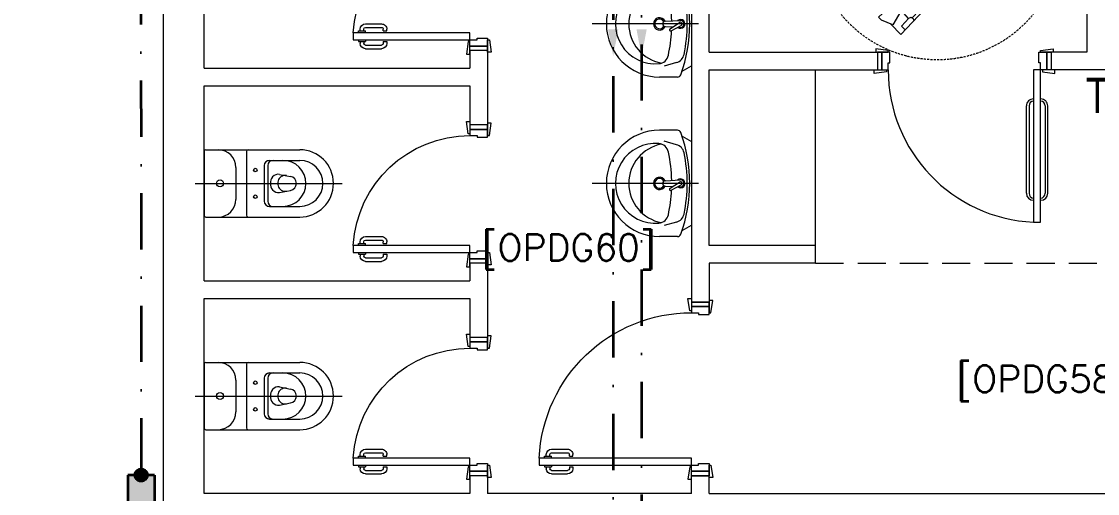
# Model space of a CAD drawing. Header units: inches. Extents: x -12418 to 57169, y -29325 to 19878.
# Drawn here: x 4428 to 10499, y 3883 to 6546 of the extents above; entities that cross this region are included whole.
import ezdxf
from ezdxf import colors
from ezdxf.entities.mleader import LeaderData, LeaderLine
from ezdxf.math import Vec2, Vec3

# ---------------------------------------------------------------- set-up
doc = ezdxf.new("R2010")
doc.units = ezdxf.units.IN
doc.header["$LTSCALE"] = 25
doc.header["$MEASUREMENT"] = 0
for name, pattern in [('00-Ground Floor$0$HIDDEN', [9.525, 6.35, -3.175]), ('00-Ground Floor$0$TRATTEGGIATA', [0.75, 0.5, -0.25]), ('DASHDOT', [25.4, 12.7, -6.35, 0, -6.35]), ('HIDDEN', [9.525, 6.35, -3.175])]:
    doc.linetypes.add(name, pattern=pattern)
doc.layers.get('0').update_dxf_attribs({"color": 8})
for name, color, linetype, lineweight in [('00-Ground Floor$0$72_EGR_BASE_TEXT', 252, 'Continuous', 5), ('00-Ground Floor$0$LOADING', 253, 'Continuous', 5), ('00-Ground Floor$0$Proj', 251, 'Continuous', 5), ('00-Ground Floor$0$SANIT', 250, 'Continuous', 5), ('00-Ground Floor$0$Walls', 251, 'Continuous', 5), ('00-Ground Floor$0$Wooden Joinery', 251, 'Continuous', 5), ('E-LITE-CIRC @ 100', 6, 'Continuous', 25), ('E-LITE-CLNG-CNDT', 6, 'DASHDOT', 35), ('E-POWR-CLNG-CNDT', 6, 'DASHDOT', 35), ('E-POWR-FLOR-CNDT', 6, 'HIDDEN', 25), ('E-POWR-FLOR-CNDT @ 100', 6, 'HIDDEN', 25), ('T-CABL-TRAY', 60, 'Continuous', 35)]:
    doc.layers.add(name, color=color, linetype=linetype, lineweight=lineweight)
doc.styles.add('00-Ground Floor$0$SIMPLEX', font='SIMPLEX.shx', dxfattribs={"height": 150})
doc.styles.add('DC_Simplex', font='SIMPLEX.shx', dxfattribs={"width": 0.7})

# ---------------------------------------------------------------- blocks, each defined once
blk = doc.blocks.new('00-Ground Floor$0$A$C72370EFE')
at = {"layer": '00-Ground Floor$0$Wooden Joinery'}
for p, q in [((-0.01, -0.04), (-0.02, -0.04)), ((-0.01, -0.06), (-0.02, -0.06)), ((-0.01, -0.03), (-0.01, -0.07)), ((0, -0.03), (-0.01, -0.03)), ((0.04, -0.03), (0.05, -0.03)), ((0.05, -0.03), (0.05, -0.07)), ((0.05, -0.04), (0.06, -0.04)), ((0.05, -0.06), (0.06, -0.06)), ((-0.05, -0.07), (-0.05, -0.16)), ((-0.03, -0.07), (-0.03, -0.16)), ((0, -0.07), (-0.01, -0.07)), ((0.04, -0.07), (0.05, -0.07)), ((0.07, -0.07), (0.07, -0.16)), ((0.09, -0.07), (0.09, -0.16)), ((-0.01, -0.17), (-0.02, -0.17)), ((-0.01, -0.17), (-0.01, -0.19)), ((0.05, -0.17), (0.06, -0.17)), ((0.05, -0.17), (0.05, -0.19)), ((-0.01, -0.19), (-0.02, -0.19)), ((0.05, -0.19), (0.06, -0.19))]:
    blk.add_line(p, q, dxfattribs=at)
for centre, radius, start, end in [((-0.02, -0.07), 0.03, 90, 180), ((-0.02, -0.07), 0.01, 90, 180), ((0.06, -0.07), 0.03, 0, 90), ((0.06, -0.07), 0.01, 0, 90), ((-0.02, -0.16), 0.03, 180, 270), ((-0.02, -0.16), 0.01, 180, 270), ((0.06, -0.16), 0.01, 270, 0), ((0.06, -0.16), 0.03, 270, 0)]:
    blk.add_arc(centre, radius, start, end, dxfattribs=at)
blk = doc.blocks.new('00-Ground Floor$0$A$C5DAD61B4')
at = {"layer": '00-Ground Floor$0$Wooden Joinery'}
for points in [[(80, 959.1), (80, 969.1), (10, 979.1), (10, 959.1)], [(940, 959.1), (940, 969.1), (1010, 979.1), (1010, 959.1)], [(70, 859.1), (70, 849.1), (0, 839.1), (0, 859.1)], [(120, 859.1), (120, 0), (80, 0), (80, 859.1)], [(950, 859.1), (950, 849.1), (1020, 839.1), (1020, 859.1)]]:
    blk.add_lwpolyline(points, close=True, dxfattribs=at)
for points in [[(45, 859.1), (45, 959.1), (20, 959.1), (20, 859.1), (45, 859.1)], [(45, 859.1), (80, 859.1), (80, 899.1), (90, 899.1), (90, 959.1), (45, 959.1), (45, 859.1)], [(975, 859.1), (940, 859.1), (940, 899.1), (930, 899.1), (930, 959.1), (975, 959.1), (975, 859.1)], [(975, 859.1), (975, 959.1), (1000, 959.1), (1000, 859.1), (975, 859.1)]]:
    blk.add_lwpolyline(points, dxfattribs=at)
blk.add_arc((80, 859.1), 860, 272.66603, 0, dxfattribs=at)
at = {"layer": '00-Ground Floor$0$Wooden Joinery', "xscale": 999.9999999998854, "yscale": 999.9999999998854, "zscale": 999.9999999998854, "rotation": 180}
blk.add_blockref('00-Ground Floor$0$A$C72370EFE', (120, 0), dxfattribs=at)
blk = doc.blocks.new('00-Ground Floor$0$A$C268A7CF0')
at = {"layer": '00-Ground Floor$0$Wooden Joinery'}
for points in [[(80, 758.8), (80, 768.8), (10, 778.8), (10, 758.8)], [(740, 758.8), (740, 768.8), (810, 778.8), (810, 758.8)], [(70, 658.8), (70, 648.8), (0, 638.8), (0, 658.8)], [(120, 658.8), (120, 0), (80, 0), (80, 658.8)], [(750, 658.8), (750, 648.8), (820, 638.8), (820, 658.8)]]:
    blk.add_lwpolyline(points, close=True, dxfattribs=at)
for points in [[(45, 658.8), (45, 758.8), (20, 758.8), (20, 658.8), (45, 658.8)], [(45, 658.8), (80, 658.8), (80, 698.8), (90, 698.8), (90, 758.8), (45, 758.8), (45, 658.8)], [(775, 658.8), (740, 658.8), (740, 698.8), (730, 698.8), (730, 758.8), (775, 758.8), (775, 658.8)], [(775, 658.8), (775, 758.8), (800, 758.8), (800, 658.8), (775, 658.8)]]:
    blk.add_lwpolyline(points, dxfattribs=at)
blk.add_arc((80, 658.8), 660, 273.4748, 0, dxfattribs=at)
at = {"layer": '00-Ground Floor$0$Wooden Joinery', "xscale": 999.9999999998854, "yscale": 999.9999999998854, "zscale": 999.9999999998854, "rotation": 180}
blk.add_blockref('00-Ground Floor$0$A$C72370EFE', (120, 0), dxfattribs=at)
blk = doc.blocks.new('00-Ground Floor$0$WC manta')
at = {"layer": '00-Ground Floor$0$SANIT'}
for p, q in [((-0.12, 0.19), (0.41, 0.19)), ((-0.13, 0.18), (-0.13, -0.18)), ((0.109, 0.18), (0.109, -0.18)), ((0.239, 0.13), (0.41, 0.13)), ((0.05, 0.09), (0.05, -0.09)), ((0.209, 0.1), (0.209, -0.1)), ((0.229, 0.1), (0.229, -0.1)), ((-0.18, 0), (0.65, 0)), ((0.2955, 0.051), (0.3581, 0.0393)), ((0.2955, -0.051), (0.3581, -0.0393)), ((0.239, -0.13), (0.41, -0.13)), ((-0.12, -0.19), (0.41, -0.19))]:
    blk.add_line(p, q, dxfattribs=at)
for centre, radius in [((0.159, 0.0752), 0.01), ((-0.04, 0), 0.02), ((0.159, -0.0753), 0.01)]:
    blk.add_circle(centre, radius, dxfattribs=at)
for centre, radius, start, end in [((-0.12, 0.18), 0.01, 90, 180), ((-0.05, 0.09), 0.1, 0, 90), ((0.119, 0.18), 0.01, 90, 180), ((0.41, 0), 0.19, 270, 90), ((0.239, 0.1), 0.03, 90, 180), ((0.259, 0.1), 0.03, 90, 180), ((0.3147, 0), 0.13, 270, 90), ((0.41, 0), 0.13, 270, 90), ((0.3029, 0), 0.0588, 141.52497, 218.47503), ((0.2882, 0.0117), 0.04, 79.42885, 141.52497), ((0.3454, 0), 0.0588, 166.41759, 193.58241), ((0.3271, 0.0044), 0.04, 79.42885, 166.41759), ((0.3507, 0), 0.04, 280.57115, 79.42885), ((0.2882, -0.0117), 0.04, 218.47503, 280.57115), ((0.3271, -0.0044), 0.04, 193.58241, 280.57115), ((-0.05, -0.09), 0.1, 270, 0), ((0.239, -0.1), 0.03, 180, 270), ((0.259, -0.1), 0.03, 180, 270), ((-0.12, -0.18), 0.01, 180, 270), ((0.119, -0.18), 0.01, 180, 270)]:
    blk.add_arc(centre, radius, start, end, dxfattribs=at)
blk = doc.blocks.new('00-Ground Floor$0$lav-manta 60')
at = {"layer": '00-Ground Floor$0$SANIT'}
for p, q in [((-0.2658, -0.0529), (-0.2358, 0)), ((-0.2358, 0), (0.2358, 0)), ((0, 0.04), (0, -0.56)), ((0.2658, -0.0529), (0.2358, 0)), ((0.0389, -0.1142), (0.0087, -0.0575)), ((-0.3, -0.0789), (-0.3, -0.18)), ((-0.2185, -0.0841), (-0.2383, -0.1537)), ((-0.015, -0.1473), (-0.0199, -0.064)), ((0.0274, -0.121), (-0.0078, -0.0673)), ((0.015, -0.1473), (0.0174, -0.1057)), ((0.0191, -0.077), (0.0199, -0.064)), ((0.2185, -0.0841), (0.2383, -0.1537)), ((0.3, -0.0789), (0.3, -0.18))]:
    blk.add_line(p, q, dxfattribs=at)
for centre, radius, start, end in [((-0.28, -0.0789), 0.02, 109.82288, 180), ((0, -0.8557), 0.8457, 70.17712, 109.82288), ((-0.1608, -0.1006), 0.06, 101.80862, 164.07939), ((0, -0.8696), 0.8457, 78.19138, 101.80862), ((0, -0.0617), 0.025, 320.74745, 220.36799), ((0, -0.0617), 0.02, 353.26708, 186.68201), ((0, -0.0617), 0.00966, 25.41267, 215.95772), ((0.1608, -0.1006), 0.06, 15.92061, 78.19138), ((0.28, -0.0789), 0.02, 0, 70.17712), ((0, -0.9572), 0.8457, 91.15716, 102.08826), ((0, -0.9572), 0.8457, 88.54856, 88.84398), ((0.0332, -0.1176), 0.00666, 210.68519, 30.68519), ((0, -0.9572), 0.8457, 77.91174, 87.42745), ((0, -0.18), 0.3, 180, 0), ((-0.1645, -0.189), 0.06, 102.08826, 174.81422), ((0, -0.1282), 0.2252, 190.60973, 349.39027), ((0, -0.18), 0.035, 115.31059, 64.68941), ((0, -0.18), 0.0275, 117.14957, 62.85043), ((0, -0.1473), 0.015, 180, 0), ((0.1645, -0.189), 0.06, 5.18578, 77.91174), ((0, -0.2039), 0.2252, 174.81422, 5.18578)]:
    blk.add_arc(centre, radius, start, end, dxfattribs=at)
blk = doc.blocks.new('00-Ground Floor$0$Wheelchair')
for p, q in [((9688.8, 4580.4), (9636.3, 4519)), ((9688.8, 4580.4), (9913.2, 4363.8)), ((9695.9, 4532.4), (9716, 4554.1)), ((9584.2, 4494.7), (9568.2, 4476.7)), ((9647.3, 4524.1), (9584.2, 4494.7)), ((9709.9, 4426.2), (9647.3, 4524.1)), ((9695.9, 4532.4), (9738.4, 4489.9)), ((9698.4, 4444.2), (9735.9, 4492.5)), ((9762.6, 4492.4), (9766.7, 4505.2)), ((9568.2, 4476.7), (9665.9, 4393.6)), ((9586.8, 4461), (9580.1, 4453.2)), ((9580.1, 4453.2), (9656.4, 4390)), ((9738.4, 4489.9), (9752.5, 4485)), ((9752.5, 4485), (9762.6, 4492.4)), ((9968.8, 4285), (9757.7, 4488.8)), ((9452.6, 4357.1), (9469.8, 4373.8)), ((9469.8, 4373.8), (9557.2, 4280)), ((9656.4, 4390), (9661.8, 4397.1)), ((9709.9, 4426.2), (9663.7, 4398.5)), ((9665.9, 4393.6), (9695.8, 4341.1)), ((9779.1, 4383.2), (9709.9, 4426.2)), ((9759.9, 4375.2), (9711.9, 4320.3)), ((9759.9, 4375.2), (9778.4, 4384.2)), ((9778.4, 4384.2), (9904.8, 4281.6)), ((9900.5, 4350.6), (9959.2, 4411.4)), ((9933.8, 4386.5), (9932, 4388.3)), ((9934.6, 4342.8), (9980.6, 4390.4)), ((9951.7, 4408.7), (9954.5, 4406)), ((9959.2, 4411.4), (10010.4, 4361.2)), ((9975.8, 4385.5), (10035.6, 4327.8)), ((9426, 4292.7), (9452.6, 4357.1)), ((9486.4, 4356), (9493.9, 4363)), ((9493.9, 4363), (9560.4, 4289.7)), ((9695.8, 4341.1), (9709.9, 4321.7)), ((9751.1, 4275.1), (9711.9, 4320.3)), ((9732.8, 4330.6), (9727.3, 4319.9)), ((9778.1, 4291.7), (9727.3, 4319.9)), ((9732.8, 4330.6), (9756, 4349.7)), ((9756, 4349.7), (9802, 4345.5)), ((9802, 4345.5), (9893.6, 4285.1)), ((9934.3, 4342.8), (9906.5, 4356.1)), ((9934.7, 4342.9), (10054.3, 4227.4)), ((9950.7, 4359.5), (9980.6, 4330.3)), ((10015.9, 4307.3), (9956.1, 4365)), ((9980.6, 4330.3), (9986.1, 4336)), ((10010.4, 4361.2), (10005.8, 4356.5)), ((9371.6, 4248.8), (9430.7, 4303.9)), ((9526.6, 4234.6), (9426, 4292.7)), ((9526.6, 4234.6), (9552.2, 4282)), ((9560.4, 4289.7), (9553.6, 4283.9)), ((9557.2, 4280), (9611, 4252.4)), ((9611, 4252.4), (9631.1, 4239.2)), ((9770.8, 4244.3), (9751.1, 4275.1)), ((9775.8, 4283), (9778.1, 4291.7)), ((9789, 4271.5), (9775.8, 4283)), ((9836.1, 4243.1), (9789, 4271.5)), ((9890.5, 4287.2), (9880.7, 4247.5)), ((9891.8, 4246.6), (9904.8, 4281.6)), ((9893.6, 4285.1), (9904.8, 4281.6)), ((9904.8, 4281.6), (9992.8, 4255.2)), ((9964, 4272.7), (9966.8, 4282.3)), ((9977.3, 4259.9), (9964, 4272.7)), ((9967.7, 4265.7), (9965.5, 4263.4)), ((9966.8, 4282.3), (9975.4, 4291.3)), ((9975.4, 4291.3), (9984.9, 4294.4)), ((9992.8, 4255.2), (10043.4, 4233.2)), ((10183.1, 4143.7), (10063.9, 4258.7)), ((10489.5, 3888.5), (10084.1, 4279.7)), ((10129.9, 4278.3), (10109.5, 4257.2)), ((10137.1, 4271.4), (10116.7, 4250.3)), ((10121.6, 4286.3), (10128.5, 4293.5)), ((10121.6, 4286.3), (10499.3, 3921.8)), ((10128.5, 4293.5), (10506.2, 3929)), ((9371.6, 4248.8), (9598.1, 4034.2)), ((9419.9, 4243.9), (9399.1, 4222.7)), ((9419.9, 4243.9), (9464.3, 4203.2)), ((9508.1, 4245.3), (9461.6, 4205.7)), ((9469.8, 4189.4), (9462.9, 4179)), ((9464.3, 4203.2), (9469.8, 4189.4)), ((9572.7, 4167.4), (9526.6, 4234.6)), ((9579.9, 4186.9), (9632.5, 4237.3)), ((9623.1, 4216), (9605.2, 4191.9)), ((9605.2, 4191.9), (9611.4, 4146.2)), ((9623.1, 4216), (9633.6, 4221.9)), ((9679.4, 4200.1), (9632.5, 4237.3)), ((9664, 4172.4), (9633.6, 4221.9)), ((9711.1, 4181.9), (9679.4, 4200.1)), ((9989.6, 3975.8), (9770.8, 4244.3)), ((9879.4, 4247.6), (9836.1, 4243.1)), ((9891.8, 4246.6), (9879.4, 4247.6)), ((9966.5, 4198.9), (9891.8, 4246.6)), ((10005.5, 4168.6), (9966.5, 4198.9)), ((10043.4, 4233.2), (10099.8, 4203.2)), ((10099.8, 4203.2), (10116.9, 4183)), ((9462.9, 4179), (9450.3, 4174.3)), ((9679.2, 3982.3), (9466.2, 4184.1)), ((9579.9, 4186.9), (9571.7, 4168)), ((9571.7, 4168), (9679.8, 4046.3)), ((9611.4, 4146.2), (9675.8, 4057.3)), ((9672.6, 4175.1), (9664, 4172.4)), ((9684.7, 4162.4), (9672.6, 4175.1)), ((9715.1, 4116.7), (9684.7, 4162.4)), ((9989.1, 3975.3), (9711.1, 4181.9)), ((9851.9, 4142.1), (9833.2, 4122.2)), ((9849, 4139.2), (9835.9, 4124.9)), ((10047.5, 4143.9), (10005.5, 4168.6)), ((10087.4, 4131), (10047.5, 4143.9)), ((10087.4, 4131), (10130.2, 4164)), ((10135, 4071.7), (10087.4, 4131)), ((10116.9, 4183), (10155.6, 4163.8)), ((10130.2, 4164), (10120, 4181.2)), ((10155.6, 4163.8), (10251.2, 4093.6)), ((9673.6, 4060.4), (9712.8, 4071.9)), ((9712.6, 4073.2), (9715.1, 4116.7)), ((9714.2, 4060.8), (9712.6, 4073.2)), ((9816.8, 4105.4), (9835.9, 4124.9)), ((10097.7, 4073.5), (9997.2, 3968.1)), ((10187.6, 4070.2), (10097.7, 4073.5)), ((10204.7, 4088.4), (10101.2, 3978.7)), ((10251.2, 4093.6), (10204.7, 4088.4)), ((10251.2, 4093.6), (10275.8, 4069.8)), ((10275.8, 4069.8), (10283, 4047)), ((9610.7, 4047.5), (9552.6, 3986.2)), ((9576.3, 4012.7), (9574.4, 4014.4)), ((9619.9, 4013.8), (9574.4, 3965.8)), ((9619.9, 4014.1), (9605.4, 4041.3)), ((9619.9, 4013.8), (9740.6, 3899.4)), ((9675.8, 4057.3), (9679.8, 4046.3)), ((9714.2, 4060.8), (9679.8, 4046.3)), ((9679.8, 4046.3), (9710.1, 3959.6)), ((9765.1, 3988.4), (9714.2, 4060.8)), ((10281.4, 4032.7), (10176, 3886.7)), ((10271, 4018.3), (10309.2, 3981.4)), ((10283, 4047), (10281.4, 4032.7)), ((10469.2, 3867.5), (10283.1, 4047.1)), ((9552.6, 3986.2), (9605, 3937.3)), ((9554.9, 3993.8), (9557.7, 3991.1)), ((9579.2, 3970.8), (9639.5, 3913.6)), ((9659, 3934.2), (9598.7, 3991.4)), ((9604, 3997), (9634.5, 3968.4)), ((9634.5, 3968.4), (9629, 3962.7)), ((9673.3, 3975.3), (9670.6, 3965.7)), ((9681.9, 3984.4), (9673.3, 3975.3)), ((9691.3, 3987.6), (9681.9, 3984.4)), ((9704.7, 3974.8), (9691.3, 3987.6)), ((9698.5, 3984.2), (9700.7, 3986.4)), ((9710.1, 3959.6), (9734.3, 3910)), ((9797.1, 3950.8), (9765.1, 3988.4)), ((9823.7, 3909.9), (9797.1, 3950.8)), ((9896.3, 3862.9), (9997.1, 3968)), ((9989.1, 3975.3), (9986.9, 3977.9)), ((10002.4, 3961.7), (9989.1, 3975.3)), ((9993.9, 3948), (9991.2, 3909.5)), ((10002.4, 3961.7), (9993.9, 3948)), ((9997.1, 3968.1), (9995.9, 3966.7)), ((10002.4, 3961.7), (10003.2, 3962.2)), ((10003.8, 3963), (10017, 3972.2)), ((10017, 3972.2), (10055.4, 3976.6)), ((10055.4, 3976.6), (10092.1, 3970.4)), ((10101.2, 3978.7), (10059.8, 3939.5)), ((10101.2, 3978.7), (10167.6, 3911)), ((10294.8, 3967.5), (10259.1, 4001.9)), ((10310.6, 3982.9), (10291.2, 3962.7)), ((10291.2, 3962.7), (10369.7, 3886.9)), ((10389.2, 3907.1), (10310.6, 3982.9)), ((9605, 3937.3), (9609.5, 3942)), ((9830, 3774.5), (9709.7, 3888.4)), ((9734.3, 3910), (9766.8, 3855.1)), ((9838.4, 3870.6), (9823.7, 3909.9)), ((9991.2, 3909.5), (9999, 3873.1)), ((9991.2, 3863.6), (10028.5, 3906.8)), ((10369.7, 3886.9), (10389.2, 3907.1)), ((10491.3, 3929.5), (10470.9, 3908.4)), ((10499.3, 3921.8), (10506.2, 3929)), ((9684.7, 3829.6), (9677.9, 3822.3)), ((9684.7, 3829.6), (10065.8, 3468.5)), ((9689.7, 3867.2), (10098.6, 3479.7)), ((9693.1, 3821.6), (9713.3, 3842.9)), ((9700.4, 3814.7), (9720.5, 3836)), ((9766.8, 3855.1), (9787.8, 3838.9)), ((9787.8, 3838.9), (9808.6, 3801)), ((9807.3, 3826.4), (9789.7, 3835.8)), ((9838.4, 3870.6), (9807.3, 3826.4)), ((9899.8, 3825.8), (9838.4, 3870.6)), ((9886.2, 3755.3), (9991.2, 3863.6)), ((9903.6, 3773.2), (9896.3, 3862.9)), ((9991.2, 3863.6), (10061.7, 3800.3)), ((9677.9, 3822.3), (10058.9, 3461.2)), ((9808.6, 3801), (9883.1, 3708.7)), ((9945.2, 3681.2), (10086.4, 3793)), ((9883.1, 3708.7), (9886.2, 3755.3)), ((9883.1, 3708.7), (9907.9, 3685.2)), ((10011, 3670.7), (9975, 3704.8)), ((9907.9, 3685.2), (9931, 3679)), ((10118.7, 3500.9), (9930.9, 3678.8)), ((9931, 3679), (9945.2, 3681.2)), ((9959.2, 3692.3), (9997.7, 3655.7)), ((9996.3, 3654.2), (10015.6, 3674.6)), ((10075.5, 3579.1), (9996.3, 3654.2)), ((10015.6, 3674.6), (10094.8, 3599.5)), ((10094.8, 3599.5), (10075.5, 3579.1)), ((10057.7, 3476.1), (10077.9, 3497.4)), ((10065.8, 3468.5), (10058.9, 3461.2))]:
    blk.add_line(p, q)
at = {"color": 30, "linetype": '00-Ground Floor$0$TRATTEGGIATA'}
blk.add_circle((9928.9, 4043.3), 700, dxfattribs=at)
for centre, radius, start, end in [((9941.8, 4398.5), 14.2, 46.0147, 226.0147), ((10025.7, 4317.5), 14.2, 226.0147, 46.0147), ((10074, 4269.2), 14.6, 46.0147, 226.0147), ((9564.6, 4004.1), 14.2, 46.54235, 226.54235), ((9694.4, 4260), 626.4, 320.25109, 335.2615), ((9694.4, 4260), 616.4, 321.54111, 333.09719), ((9649.3, 3923.9), 14.2, 226.54235, 46.54235), ((9699.7, 3877.8), 14.6, 46.54235, 226.54235), ((10097.1, 3872.9), 80.1, 316.0147, 28.37631), ((10479.4, 3878), 14.6, 226.0147, 46.0147), ((9692, 4257.4), 626.4, 297.29556, 312.30596), ((9692, 4257.4), 616.4, 299.45986, 311.01594), ((10096.6, 3872.4), 80.1, 244.18074, 316.54235), ((10108.7, 3490.3), 14.6, 226.54235, 46.54235)]:
    blk.add_arc(centre, radius, start, end)
blk = doc.blocks.new('00-Ground Floor')
at = {"layer": '00-Ground Floor$0$Proj', "linetype": '00-Ground Floor$0$HIDDEN'}
blk.add_line((8907.9, 5182.6, 0), (12067.9, 5182.6, 0), dxfattribs=at)
at = {"layer": '00-Ground Floor$0$Walls'}
for p, q in [((8207.9, 8572.6, 0), (8207.9, 4962.6, 0)), ((8307.9, 6372.6, 0), (8307.9, 8572.6, 0)), ((10437.9, 8572.6, 0), (10437.9, 6372.6, 0)), ((5227.9, 8502.6, 0), (5227.9, 3292.6, 0)), ((5457.9, 6282.6, 0), (5457.9, 7382.6, 0)), ((6957.9, 6382.6, 0), (6957.9, 6282.6, 0)), ((7057.9, 6382.6, 0), (6957.9, 6382.6, 0)), ((7057.9, 6382.6, 0), (7057.9, 5962.6, 0)), ((8307.9, 6372.6, 0), (9257.9, 6372.6, 0)), ((9257.9, 6372.6, 0), (9257.9, 6272.6, 0)), ((10437.9, 6372.6, 0), (10237.9, 6372.6, 0)), ((10237.9, 6372.6, 0), (10237.9, 6272.6, 0)), ((5457.9, 6282.6, 0), (6957.9, 6282.6, 0)), ((8307.9, 6272.6, 0), (9257.9, 6272.6, 0)), ((8307.9, 5282.6, 0), (8307.9, 6272.6, 0)), ((10737.9, 6272.6, 0), (10237.9, 6272.6, 0)), ((5457.9, 5082.6, 0), (5457.9, 6182.6, 0)), ((5457.9, 6182.6, 0), (6957.9, 6182.6, 0)), ((6957.9, 6182.6, 0), (6957.9, 5962.6, 0)), ((7057.9, 5962.6, 0), (6957.9, 5962.6, 0)), ((8907.9, 5282.6, 0), (8307.9, 5282.6, 0)), ((8907.9, 5182.6, 0), (8907.9, 5282.6, 0)), ((6957.9, 5182.6, 0), (6957.9, 5082.6, 0)), ((7057.9, 5182.6, 0), (6957.9, 5182.6, 0)), ((7057.9, 5182.6, 0), (7057.9, 4762.6, 0)), ((8907.9, 5182.6, 0), (8307.9, 5182.6, 0)), ((8307.9, 5182.6, 0), (8307.9, 4962.6, 0)), ((5457.9, 5082.6, 0), (6957.9, 5082.6, 0)), ((5457.9, 3882.6, 0), (5457.9, 4982.6, 0)), ((5457.9, 4982.6, 0), (6957.9, 4982.6, 0)), ((6957.9, 4982.6, 0), (6957.9, 4762.6, 0)), ((8207.9, 4962.6, 0), (8307.9, 4962.6, 0)), ((7057.9, 4762.6, 0), (6957.9, 4762.6, 0)), ((7057.9, 3982.6, 0), (6957.9, 3982.6, 0)), ((6957.9, 3982.6, 0), (6957.9, 3882.6, 0)), ((7057.9, 3982.6, 0), (7057.9, 3882.6, 0)), ((8207.9, 3982.6, 0), (8307.9, 3982.6, 0)), ((8207.9, 3882.6, 0), (8207.9, 3982.6, 0)), ((8307.9, 3882.6, 0), (8307.9, 3982.6, 0)), ((6957.9, 3882.6, 0), (5457.9, 3882.6, 0)), ((8207.9, 3882.6, 0), (7057.9, 3882.6, 0)), ((8307.9, 3882.6, 0), (11347.9, 3882.6, 0))]:
    blk.add_line(p, q, dxfattribs=at)
at = {"layer": '00-Ground Floor$0$Wooden Joinery'}
for p, q in [((8907.9, 5282.6, 0), (8907.9, 6272.6, 0)), ((10097.6, 5576.8, 0), (10097.6, 6069.6, 0)), ((10112.5, 6069.6, 0), (10112.5, 5576.8, 0)), ((10203.3, 6069.6, 0), (10203.3, 5576.8, 0)), ((10218.2, 5576.8, 0), (10218.2, 6069.6, 0))]:
    blk.add_line(p, q, dxfattribs=at)
at = {"layer": '00-Ground Floor$0$Wooden Joinery', "elevation": 0}
for points in [[(9317.9, 6372.6), (9317.9, 6382.6), (9247.9, 6392.6), (9247.9, 6372.6)], [(10177.9, 6372.6), (10177.9, 6382.6), (10247.9, 6392.6), (10247.9, 6372.6)], [(9307.9, 6272.6), (9307.9, 6262.6), (9237.9, 6252.6), (9237.9, 6272.6)], [(10137.9, 6272.6), (10137.9, 5413.5), (10177.9, 5413.5), (10177.9, 6272.6)], [(10187.9, 6272.6), (10187.9, 6262.6), (10257.9, 6252.6), (10257.9, 6272.6)]]:
    blk.add_lwpolyline(points, close=True, dxfattribs=at)
for points in [[(9282.9, 6272.6), (9282.9, 6372.6), (9257.9, 6372.6), (9257.9, 6272.6), (9282.9, 6272.6)], [(9282.9, 6272.6), (9317.9, 6272.6), (9317.9, 6312.6), (9327.9, 6312.6), (9327.9, 6372.6), (9282.9, 6372.6), (9282.9, 6272.6)], [(10237.9, 6272.6), (10177.9, 6272.6), (10177.9, 6312.6), (10167.9, 6312.6), (10167.9, 6372.6), (10212.9, 6372.6), (10212.9, 6272.6)], [(10212.9, 6272.6), (10212.9, 6372.6), (10237.9, 6372.6), (10237.9, 6272.6)]]:
    blk.add_lwpolyline(points, dxfattribs=at)
at = {"layer": '00-Ground Floor$0$Wooden Joinery'}
for centre, radius, start, end in [((10177.9, 6272.6, 0), 860, 180, 267.33397), ((10137.4, 6069.6, 0), 39.8, 89.99976, 179.99976), ((10140.4, 6069.6, 0), 27.9, 95.02541, 179.99976), ((10175.4, 6069.6, 0), 27.9, 0.00024, 84.83162), ((10178.4, 6069.6, 0), 39.8, 0.00024, 90.00024), ((10137.4, 5576.8, 0), 39.8, 179.99976, 269.99976), ((10140.4, 5576.8, 0), 27.9, 179.99976, 264.97459), ((10175.4, 5576.8, 0), 27.9, 275.16838, 0.00024), ((10178.4, 5576.8, 0), 39.8, 270.00024, 0.00024)]:
    blk.add_arc(centre, radius, start, end, dxfattribs=at)
at = {"layer": '00-Ground Floor$0$LOADING', "rotation": 90.00000000000001}
blk.add_blockref('00-Ground Floor$0$Wheelchair', (13637.2, -2899.3, 0), dxfattribs=at)
at = {"layer": '00-Ground Floor$0$SANIT', "xscale": 1000.000000000223, "yscale": 1000.000000000223, "zscale": 1000.000000000223, "rotation": 270}
for p in [(8207.9, 6532.6, 0), (8207.9, 5632.6, 0)]:
    blk.add_blockref('00-Ground Floor$0$lav-manta 60', p, dxfattribs=at)
at = {"layer": '00-Ground Floor$0$SANIT', "xscale": 999.9999999999995, "yscale": 999.9999999999995, "zscale": 999.9999999999995}
for p in [(5587.9, 5632.6, 0), (5587.9, 4432.6, 0)]:
    blk.add_blockref('00-Ground Floor$0$WC manta', p, dxfattribs=at)
at = {"layer": '00-Ground Floor$0$Wooden Joinery', "xscale": -1, "rotation": 270}
for name, p in [('00-Ground Floor$0$A$C268A7CF0', (6299.1, 6362.6, 0)), ('00-Ground Floor$0$A$C268A7CF0', (6299.1, 5162.6, 0)), ('00-Ground Floor$0$A$C5DAD61B4', (7348.9, 3962.6, 0)), ('00-Ground Floor$0$A$C268A7CF0', (6299.1, 3962.6, 0))]:
    blk.add_blockref(name, p, dxfattribs=at)
at = {"layer": '00-Ground Floor$0$72_EGR_BASE_TEXT', "char_height": 150, "attachment_point": 2, "style": '00-Ground Floor$0$SIMPLEX'}
for s, insert in [('[OPDG60]', (7515.1, 5345.8, 0)), ('[OPDG58]', (10193.3, 4604, 0))]:
    blk.add_mtext(s, dxfattribs=dict(at, insert=insert))
blk = doc.blocks.new('*U25')
blk.add_hatch(color=256).paths.add_polyline_path([(0.287, 0), (0, 1.5), (-0.287, 0)])
blk = doc.blocks.new('ARR0W')
at = {"color": 45}
blk.add_ellipse((0, 0), major_axis=(0.4, 0), ratio=0.4, dxfattribs=at)
at = {"color": 45, "ltscale": 0.5}
blk.add_solid([(-1.4, 0.167), (-0.4, 0), (-1.4, -0.167)], dxfattribs=at)
blk = doc.blocks.new('*U58')
at = {"lineweight": 0}
h = blk.add_hatch(dxfattribs=at)
h.set_pattern_fill('HEX', color=253, scale=8, angle=180, style=0)
h.set_pattern_definition([(180, (-18380.734, -2e-10), (6e-13, -43.99409), [25.4, -50.8]), (300, (-18380.734, -2e-10), (38.1, 21.99705), [25.4, -50.8]), (240, (-18406.134, -2e-10), (38.1, -21.99705), [25.4, -50.8])])
h.paths.add_polyline_path([(-4933.9, 150), (-4933.9, 0), (0, 0), (0, 150)])
at = {"color": 0}
for p, q in [((0, 150), (-4933.9, 150)), ((-4933.9, 0), (-4933.9, 150)), ((0, 0), (0, 150)), ((0, 0), (-4933.9, 0))]:
    blk.add_line(p, q, dxfattribs=at)
blk = doc.blocks.new('A$C767e6835')
at = {"layer": 'T-CABL-TRAY', "linetype": 'Continuous', "rotation": 90}
blk.add_blockref('*U58', (-14921.6, 6833.9), dxfattribs=at)

msp = doc.modelspace()

# ---------------------------------------------------------------- hatches: boundary and pattern name
at = {"layer": 'E-POWR-CLNG-CNDT'}
h = msp.add_hatch(color=256, dxfattribs=at)
h.dxf.hatch_style = 1
h.paths.add_polyline_path([(5067.9, 3986.4, 1), (5137.9, 3986.4, 1)])

# ---------------------------------------------------------------- linework, layer by layer
at = {"layer": 'E-POWR-CLNG-CNDT', "elevation": 0}
msp.add_lwpolyline([(1049.6, 8602.6), (1437.5, 8214.7, 0.198912), (1490.5, 8192.7), (5026.2, 8192.7, -0.414089), (5101.2, 8117.7), (5102.9, 3986.4)], format="xyb", dxfattribs=at)
at = {"layer": 'E-POWR-CLNG-CNDT'}
msp.add_lwpolyline([(5916.9, 8322.6), (5916.9, 7657.5, 0.414214), (5991.9, 7582.5), (7691.3, 7582.5, -0.414214), (7766.3, 7507.5), (7766.3, -997.4)], format="xyb", dxfattribs=at)
at = {"layer": 'E-POWR-CLNG-CNDT', "elevation": 0}
msp.add_lwpolyline([(7926.6, 8322.6), (7926.6, -1005)], dxfattribs=at)
at = {"layer": 'E-POWR-CLNG-CNDT'}
msp.add_circle((5102.9, 3986.4, 0), 35, dxfattribs=at)

# ---------------------------------------------------------------- block references
at = {"layer": 'E-LITE-CLNG-CNDT'}
msp.add_blockref('00-Ground Floor', (0, 0), dxfattribs=at)
at = {"layer": 'E-POWR-FLOR-CNDT'}
msp.add_blockref('A$C767e6835', (20099.5, -2847.4, 0), dxfattribs=at)
at = {"layer": 'E-POWR-FLOR-CNDT @ 100', "xscale": 100, "yscale": 100, "zscale": 100, "rotation": 180}
for p in [(7766.3, 6501.2), (7926.6, 6501.2, 0)]:
    msp.add_blockref('*U25', p, dxfattribs=at)

# ---------------------------------------------------------------- leaders
at = {"layer": 'E-LITE-CIRC @ 100'}
ml = msp.add_multileader_mtext('Standard', dxfattribs=at)
ml.set_content('{\\Fdc_el_romans|c0;\\W0.8;TO\\Fromans|c0; \\Fsimplex|c0;PP-G\\Fdc_el_romans|c0;F\\Fsimplex|c0;/M2}', color=256, style='DC_Simplex')
ml.set_leader_properties()
ml.set_arrow_properties(name='ARR0W')
ml.build(insert=Vec2(0, 0))
ml.multileader.update_dxf_attribs({"dogleg_length": 200, "arrow_head_size": 140, "scale": 100})
ctx = ml.context
ctx.base_point, ctx.scale, ctx.char_height, ctx.arrow_head_size, ctx.landing_gap_size, ctx.plane_origin, ctx.plane_x_axis, ctx.plane_y_axis = Vec3(10155.6, 6096.2, 0), 100, 200, 140, 140, Vec3(21124, -947.9, 0), Vec3(1, 0.000001, 0), Vec3(-0.000001, 1, 0)
ctx.text_align_type = 2
notes = []
notes.append((ctx, [(1, (1, 1, 0), (12281.6, 6096.2, 0), (-1, -0.000001, 0), 108.8, [(0, [(13283.1, 5182.6, 0)], 0, [])])]))
ctx.mtext.insert, ctx.mtext.text_direction, ctx.mtext.rotation, ctx.mtext.alignment, ctx.mtext.flow_direction = Vec3(12032.8, 6229.5, 0), Vec3(1, 0.000001, 0), 0.000001, 3, 5
for ctx, leaders in notes:
    for number, flags, end, landing, length, lines in leaders:
        leader = LeaderData()
        leader.index, (leader.has_last_leader_line, leader.has_dogleg_vector, leader.attachment_direction) = number, flags
        leader.last_leader_point, leader.dogleg_vector, leader.dogleg_length = Vec3(end), Vec3(landing), length
        for number, points, colour, breaks in lines:
            line = LeaderLine()
            line.index, line.vertices, line.color, line.breaks = number, Vec3.list(points), colors.encode_raw_color(colour), breaks
            leader.lines.append(line)
        ctx.leaders.append(leader)

doc.saveas('drawing.dxf')
